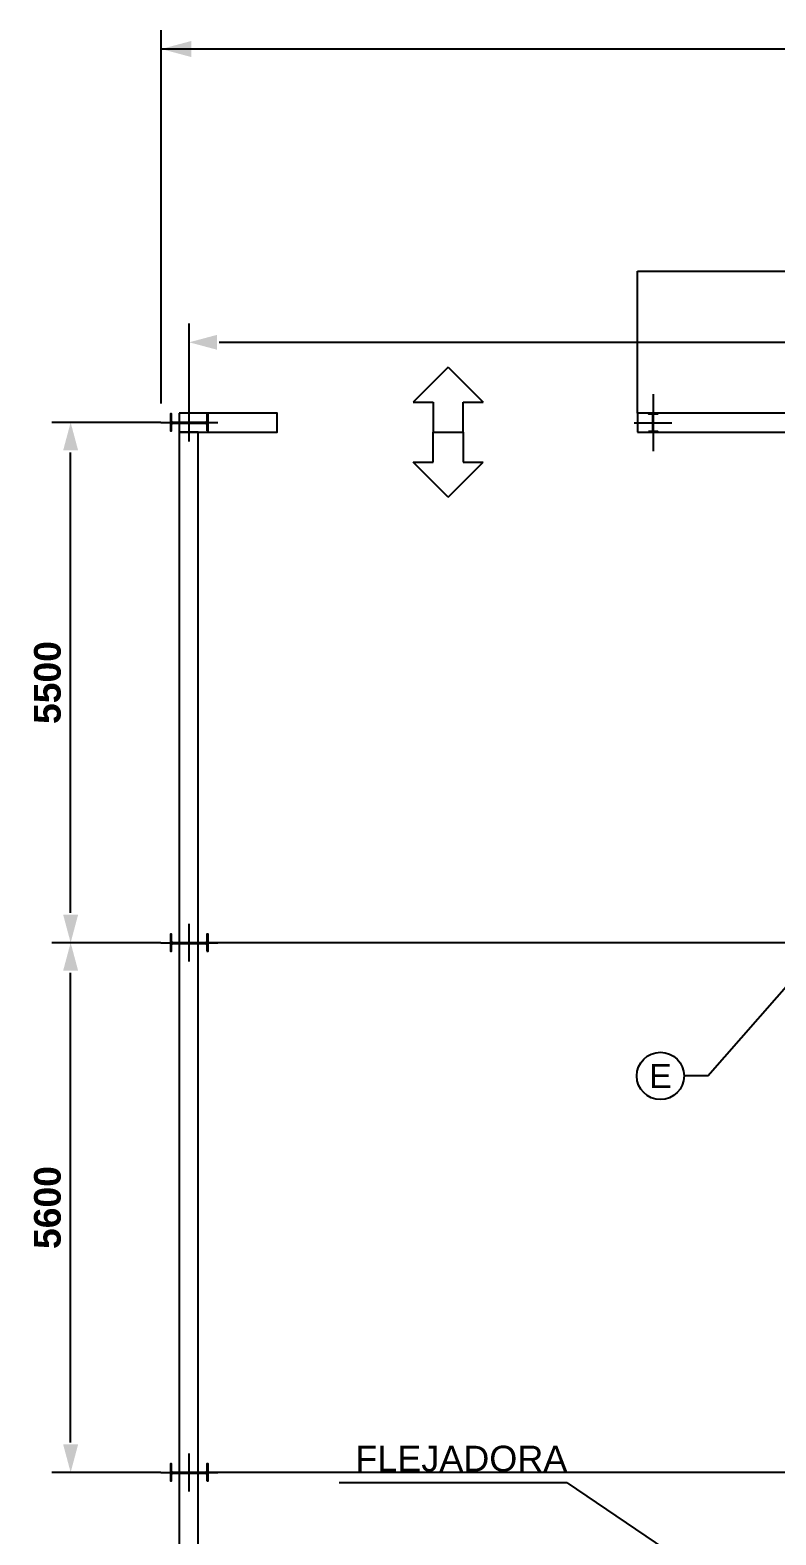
# Model space of a CAD drawing. Extents: x -115306 to 97263, y 46189 to 262006.
# Drawn here: x -50092 to -42205, y 245128 to 261036 of the extents above; entities that cross this region are included whole.
import ezdxf

# ---------------------------------------------------------------- set-up
doc = ezdxf.new("R2010")
doc.units = 0
doc.header["$LTSCALE"] = 508
doc.header["$PDMODE"] = 1
doc.header["$PDSIZE"] = -2
doc.layers.get('0').update_dxf_attribs({"linetype": 'CONTINUOUS'})
doc.layers.get('DEFPOINTS').update_dxf_attribs({"linetype": 'CONTINUOUS'})
doc.layers.add('CERCHAS', color=211, linetype='CONTINUOUS')
doc.layers.add('INSTALACION_NUEVA', color=7, linetype='CONTINUOUS')
doc.styles.add('ARIAL', font='arial.ttf')
doc.styles.add('ARIAL-B', font='arialbd.ttf')
doc.dimstyles.new('ISO', dxfattribs={"dimtxt": 282.222222, "dimasz": 317.5, "dimexe": 200, "dimexo": 0, "dimgap": 1, "dimtad": 1, "dimdec": 1, "dimzin": 15, "dimdsep": 46, "dimtxsty": 'ARIAL-B', "dimblk": 'VW_FILLEDARROW', "dimcen": 0, "dimadec": 0, "dimazin": 0, "dimtfac": 1, "dimtdec": 1, "dimtix": 1, "dimtmove": 0, "dimatfit": 0, "dimldrblk": 'VW_FILLEDARROW', "dimfxl": 1, "dimtolj": 1, "dimtzin": 15, "dimarcsym": 0})

# ---------------------------------------------------------------- blocks, each defined once
blk = doc.blocks.new('VW_FILLEDARROW')
at = {"color": 0}
blk.add_solid([(0, 0), (-0.93, -0.249), (-0.93, 0.249)], dxfattribs=at)
blk = doc.blocks.new('*D1747')
at = {"layer": 'DEFPOINTS', "color": 0, "linetype": 'Continuous'}
for p in [(-27409, 257736), (-48409, 257089), (-27409, 257089)]:
    blk.add_point(p, dxfattribs=at)
at = {"layer": 'INSTALACION_NUEVA', "color": 0, "linetype": 'Continuous', "lineweight": -2}
for p, q in [((-48409, 257089), (-48409, 257936)), ((-27409, 257089), (-27409, 257936)), ((-48091, 257736), (-27726, 257736))]:
    blk.add_line(p, q, dxfattribs=at)
at = {"layer": 'INSTALACION_NUEVA', "color": 0, "linetype": 'Continuous', "lineweight": -2, "xscale": 317.5, "yscale": 317.5, "zscale": 317.5, "rotation": 180}
blk.add_blockref('VW_FILLEDARROW', (-48409, 257736), dxfattribs=at)
at = {"layer": 'INSTALACION_NUEVA', "color": 0, "linetype": 'Continuous', "lineweight": -2, "xscale": 317.5, "yscale": 317.5, "zscale": 317.5}
blk.add_blockref('VW_FILLEDARROW', (-27409, 257736), dxfattribs=at)
at = {"layer": 'INSTALACION_NUEVA', "color": 0, "linetype": 'Continuous', "insert": (-37909, 257882), "char_height": 282.2, "attachment_point": 5, "style": 'ARIAL-B'}
blk.add_mtext('\\A1;21000', dxfattribs=at)
blk = doc.blocks.new('*U971')
at = {"layer": 'INSTALACION_NUEVA', "color": 4, "linetype": 'Continuous'}
for p, q in [((-22214, 33627), (-22585, 33256)), ((-22214, 33627), (-21844, 33256)), ((-22585, 33256), (-22373, 33256)), ((-22373, 33256), (-22373, 32939)), ((-22056, 32939), (-22056, 33256)), ((-22056, 33256), (-21844, 33256)), ((-22373, 32939), (-22056, 32939))]:
    blk.add_line(p, q, dxfattribs=at)
blk = doc.blocks.new('*U972')
at = {"layer": 'INSTALACION_NUEVA', "color": 4, "linetype": 'Continuous'}
for p, q in [((-22373, 32939), (-22056, 32939)), ((-22373, 32622), (-22373, 32939)), ((-22056, 32939), (-22056, 32622)), ((-22214, 32251), (-22585, 32622)), ((-22585, 32622), (-22373, 32622)), ((-22214, 32251), (-21844, 32622)), ((-22056, 32622), (-21844, 32622))]:
    blk.add_line(p, q, dxfattribs=at)
blk = doc.blocks.new('*U973')
at = {"layer": 'INSTALACION_NUEVA', "color": 4}
for name in ['*U971', '*U972']:
    blk.add_blockref(name, (0, 0), dxfattribs=at)
blk = doc.blocks.new('*D1749')
at = {"layer": 'DEFPOINTS', "color": 0, "linetype": 'Continuous'}
for p in [(-49663, 256889), (-48709, 256889), (-48709, 251389)]:
    blk.add_point(p, dxfattribs=at)
at = {"layer": 'INSTALACION_NUEVA', "color": 0, "linetype": 'Continuous', "lineweight": -2}
for p, q in [((-48709, 256889), (-49863, 256889)), ((-49663, 251706), (-49663, 256571)), ((-48709, 251389), (-49863, 251389))]:
    blk.add_line(p, q, dxfattribs=at)
at = {"layer": 'INSTALACION_NUEVA', "color": 0, "linetype": 'Continuous', "lineweight": -2, "xscale": 317.5, "yscale": 317.5, "zscale": 317.5}
for p, rotation in [((-49663, 256889), 90), ((-49663, 251389), 270)]:
    blk.add_blockref('VW_FILLEDARROW', p, dxfattribs=dict(at, rotation=rotation))
at = {"layer": 'INSTALACION_NUEVA', "color": 0, "linetype": 'Continuous', "insert": (-49907, 254139), "char_height": 282.2, "attachment_point": 5, "rotation": 90, "style": 'ARIAL-B'}
blk.add_mtext('\\A1;5500', dxfattribs=at)
blk = doc.blocks.new('*D1750')
at = {"layer": 'DEFPOINTS', "color": 0, "linetype": 'Continuous'}
for p in [(-49663, 251389), (-48709, 251389), (-48709, 245789)]:
    blk.add_point(p, dxfattribs=at)
at = {"layer": 'INSTALACION_NUEVA', "color": 0, "linetype": 'Continuous', "lineweight": -2}
for p, q in [((-48709, 251389), (-49863, 251389)), ((-49663, 246106), (-49663, 251071)), ((-48709, 245789), (-49863, 245789))]:
    blk.add_line(p, q, dxfattribs=at)
at = {"layer": 'INSTALACION_NUEVA', "color": 0, "linetype": 'Continuous', "lineweight": -2, "xscale": 317.5, "yscale": 317.5, "zscale": 317.5}
for p, rotation in [((-49663, 251389), 90), ((-49663, 245789), 270)]:
    blk.add_blockref('VW_FILLEDARROW', p, dxfattribs=dict(at, rotation=rotation))
at = {"layer": 'INSTALACION_NUEVA', "color": 0, "linetype": 'Continuous', "insert": (-49907, 248589), "char_height": 282.2, "attachment_point": 5, "rotation": 90, "style": 'ARIAL-B'}
blk.add_mtext('\\A1;5600', dxfattribs=at)
blk = doc.blocks.new('*U881')
at = {"layer": 'INSTALACION_NUEVA', "color": 4, "linetype": 'Continuous'}
for p, q in [((-24953, 21741), (-24953, 22141)), ((-25253, 21941), (-24653, 21941))]:
    blk.add_line(p, q, dxfattribs=at)
blk = doc.blocks.new('*U882')
at = {"layer": 'INSTALACION_NUEVA', "color": 1, "linetype": 'Continuous'}
blk.add_lwpolyline([(-24766, 21851), (-24753, 21851), (-24753, 21932), (-24753, 21941), (-24753, 22031), (-24766, 22031), (-24766, 21960), (-24766, 21957), (-24767, 21953), (-24769, 21950), (-24771, 21947), (-24774, 21944), (-24777, 21943), (-24780, 21942), (-24783, 21941), (-24953, 21941), (-25124, 21941), (-25127, 21942), (-25130, 21943), (-25133, 21944), (-25136, 21947), (-25138, 21950), (-25139, 21953), (-25140, 21957), (-25141, 21960), (-25141, 22031), (-25153, 22031), (-25153, 21941), (-25153, 21932), (-25153, 21851), (-25141, 21851), (-25141, 21913), (-25140, 21917), (-25139, 21920), (-25138, 21924), (-25136, 21927), (-25133, 21929), (-25130, 21931), (-25127, 21932), (-25124, 21932), (-24953, 21932), (-24783, 21932), (-24780, 21932), (-24777, 21931), (-24774, 21929), (-24771, 21927), (-24769, 21924), (-24767, 21920), (-24766, 21917), (-24766, 21913), (-24766, 21851)], close=True, dxfattribs=at)
at = {"layer": 'INSTALACION_NUEVA', "color": 4}
blk.add_blockref('*U881', (0, 0), dxfattribs=at)
blk = doc.blocks.new('*U879')
at = {"layer": 'INSTALACION_NUEVA', "color": 4, "linetype": 'Continuous'}
for p, q in [((-24953, 27341), (-24953, 27741)), ((-25253, 27541), (-24653, 27541))]:
    blk.add_line(p, q, dxfattribs=at)
blk = doc.blocks.new('*U880')
at = {"layer": 'INSTALACION_NUEVA', "color": 1, "linetype": 'Continuous'}
blk.add_lwpolyline([(-24766, 27451), (-24753, 27451), (-24753, 27532), (-24753, 27541), (-24753, 27631), (-24766, 27631), (-24766, 27560), (-24766, 27557), (-24767, 27553), (-24769, 27550), (-24771, 27547), (-24774, 27544), (-24777, 27543), (-24780, 27542), (-24783, 27541), (-24953, 27541), (-25124, 27541), (-25127, 27542), (-25130, 27543), (-25133, 27544), (-25136, 27547), (-25138, 27550), (-25139, 27553), (-25140, 27557), (-25141, 27560), (-25141, 27631), (-25153, 27631), (-25153, 27541), (-25153, 27532), (-25153, 27451), (-25141, 27451), (-25141, 27513), (-25140, 27517), (-25139, 27520), (-25138, 27524), (-25136, 27527), (-25133, 27529), (-25130, 27531), (-25127, 27532), (-25124, 27532), (-24953, 27532), (-24783, 27532), (-24780, 27532), (-24777, 27531), (-24774, 27529), (-24771, 27527), (-24769, 27524), (-24767, 27520), (-24766, 27517), (-24766, 27513), (-24766, 27451)], close=True, dxfattribs=at)
at = {"layer": 'INSTALACION_NUEVA', "color": 4}
blk.add_blockref('*U879', (0, 0), dxfattribs=at)
blk = doc.blocks.new('*U965')
at = {"layer": 'INSTALACION_NUEVA', "color": 4, "linetype": 'Continuous'}
for p, q in [((-24953, 32841), (-24953, 33241)), ((-25253, 33041), (-24653, 33041))]:
    blk.add_line(p, q, dxfattribs=at)
blk = doc.blocks.new('*U966')
at = {"layer": 'INSTALACION_NUEVA', "color": 1, "linetype": 'Continuous'}
blk.add_lwpolyline([(-24766, 32951), (-24753, 32951), (-24753, 33032), (-24753, 33041), (-24753, 33131), (-24766, 33131), (-24766, 33060), (-24767, 33057), (-24767, 33053), (-24769, 33050), (-24771, 33047), (-24774, 33044), (-24777, 33043), (-24780, 33042), (-24783, 33041), (-24953, 33041), (-25124, 33041), (-25127, 33042), (-25130, 33043), (-25133, 33044), (-25136, 33047), (-25138, 33050), (-25139, 33053), (-25140, 33057), (-25141, 33060), (-25141, 33131), (-25153, 33131), (-25153, 33041), (-25153, 33032), (-25153, 32951), (-25141, 32951), (-25141, 33013), (-25140, 33017), (-25139, 33020), (-25138, 33024), (-25136, 33027), (-25133, 33029), (-25130, 33031), (-25127, 33032), (-25124, 33032), (-24953, 33032), (-24783, 33032), (-24780, 33032), (-24777, 33031), (-24774, 33029), (-24771, 33027), (-24769, 33024), (-24767, 33020), (-24767, 33017), (-24766, 33013), (-24766, 32951)], close=True, dxfattribs=at)
at = {"layer": 'INSTALACION_NUEVA', "color": 4}
blk.add_blockref('*U965', (0, 0), dxfattribs=at)
blk = doc.blocks.new('*U937')
at = {"layer": 'INSTALACION_NUEVA', "color": 4, "linetype": 'Continuous'}
for p, q in [((-20049, 33339), (-20049, 32739)), ((-20249, 33039), (-19849, 33039))]:
    blk.add_line(p, q, dxfattribs=at)
blk = doc.blocks.new('*U938')
at = {"layer": 'INSTALACION_NUEVA', "color": 1, "linetype": 'Continuous'}
blk.add_lwpolyline([(-20099, 32946), (-20099, 32939), (-20054, 32939), (-20049, 32939), (-19999, 32939), (-19999, 32946), (-20039, 32946), (-20041, 32946), (-20043, 32946), (-20045, 32947), (-20046, 32948), (-20048, 32949), (-20048, 32951), (-20049, 32952), (-20049, 32954), (-20049, 33039), (-20049, 33124), (-20049, 33126), (-20048, 33128), (-20048, 33129), (-20046, 33130), (-20045, 33131), (-20043, 33132), (-20041, 33133), (-20039, 33133), (-19999, 33133), (-19999, 33139), (-20049, 33139), (-20054, 33139), (-20099, 33139), (-20099, 33133), (-20065, 33133), (-20063, 33133), (-20061, 33132), (-20059, 33131), (-20057, 33130), (-20056, 33129), (-20055, 33128), (-20055, 33126), (-20054, 33124), (-20054, 33039), (-20054, 32954), (-20055, 32952), (-20055, 32951), (-20056, 32949), (-20057, 32948), (-20059, 32947), (-20061, 32946), (-20063, 32946), (-20065, 32946), (-20099, 32946)], close=True, dxfattribs=at)
at = {"layer": 'INSTALACION_NUEVA', "color": 4}
blk.add_blockref('*U937', (0, 0), dxfattribs=at)

msp = doc.modelspace()

# ---------------------------------------------------------------- linework, layer by layer
at = {"layer": 'CERCHAS', "linetype": 'Continuous'}
for p, q in [((-27408.57, 251388.69), (-48408.57, 251388.68)), ((-27408.57, 245788.69), (-48408.57, 245788.68))]:
    msp.add_line(p, q, dxfattribs=at)
at = {"layer": 'INSTALACION_NUEVA', "color": 4, "linetype": 'Continuous'}
for p, q in [((-48704.5, 257088.68), (-48704.5, 261036.48)), ((29715.5, 260836.48), (-48704.5, 260836.48)), ((-42926.24, 249980.32), (-41357.99, 251768.55)), ((-42926.24, 249980.32), (-43176.24, 249980.32)), ((-44412.31, 245679.57), (-46822.31, 245679.57)), ((-44412.31, 245679.57), (-42762.99, 244561.43))]:
    msp.add_line(p, q, dxfattribs=at)
at = {"layer": 'INSTALACION_NUEVA', "linetype": 'Continuous'}
for p, q in [((-43669.3, 258486.93), (31209.66, 258486.93)), ((-43669.3, 256986.93), (-43669.3, 258486.93))]:
    msp.add_line(p, q, dxfattribs=at)
at = {"layer": 'INSTALACION_NUEVA', "color": 1, "linetype": 'Continuous'}
for p, q in [((-48515.58, 256785.93), (-48515.58, 224347.89)), ((-48313.45, 256785.93), (-48515.58, 256785.93)), ((-48313.45, 224124.8), (-48313.45, 256785.93))]:
    msp.add_line(p, q, dxfattribs=at)
for points in [[(-48515.58, 256986.93), (-48515.58, 256785.93), (-47480.38, 256785.93), (-47480.38, 256986.93)], [(-43669.3, 256786.48), (-41684.1, 256786.48), (-41684.1, 256986.93), (-43669.3, 256986.93)]]:
    msp.add_lwpolyline(points, close=True, dxfattribs=at)
at = {"layer": 'INSTALACION_NUEVA', "color": 4, "linetype": 'Continuous'}
msp.add_circle((-43426.24, 249980.32), 250, dxfattribs=at)
at = {"layer": 'INSTALACION_NUEVA', "color": 4}
msp.add_solid([(-48704.5, 260836.48), (-48387, 260921.55), (-48387, 260751.4)], dxfattribs=at)

# ---------------------------------------------------------------- block references
for name in ['*U973', '*U966', '*U938', '*U880', '*U882']:
    msp.add_blockref(name, (-23455.21, 223847.38), dxfattribs=at)

# ---------------------------------------------------------------- texts
at = {"layer": 'INSTALACION_NUEVA', "color": 4, "style": 'ARIAL'}
for s, insert, char_height, attachment_point in [('E', (-43426.24, 249980.32), 254, 5), ('FLEJADORA', (-46653.23, 246071.29), 272.502, 1)]:
    msp.add_mtext(s, dxfattribs=dict(at, insert=insert, char_height=char_height, attachment_point=attachment_point))

# ---------------------------------------------------------------- dimensions: what is measured, and where the dimension line sits
at = {"layer": 'INSTALACION_NUEVA', "color": 4, "linetype": 'Continuous'}
dim = msp.add_linear_dim(base=(-27408.6, 257736.48), p1=(-48408.6, 257088.69), p2=(-27408.6, 257088.69), dimstyle='ISO', override={"dimgap": 1, "dimpost": '<>', "dimtxsty": 'ARIAL-B'}, dxfattribs=at)
dim.commit()
dim.dimension.update_dxf_attribs({"geometry": '*D1747', "text_midpoint": (-37908.6, 257881.57)})
for base, p1, p2, picture, middle in [((-49662.6, 256888.69), (-48708.57, 251388.68), (-48708.6, 256888.69), '*D1749', (-49906.7, 254138.68)), ((-49662.57, 251388.68), (-48708.57, 245788.68), (-48708.57, 251388.68), '*D1750', (-49906.66, 248588.68))]:
    dim = msp.add_linear_dim(base=base, p1=p1, p2=p2, angle=90, dimstyle='ISO', override={"dimgap": 100, "dimpost": '<>', "dimtxsty": 'ARIAL-B'}, dxfattribs=at)
    dim.commit()
    dim.dimension.update_dxf_attribs({"geometry": picture, "text_midpoint": middle})

doc.saveas('drawing.dxf')
